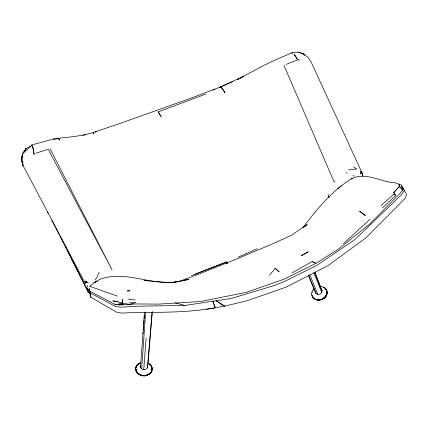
<?xml version="1.0" encoding="UTF-8"?>
<svg xmlns="http://www.w3.org/2000/svg" width="428" height="428" viewBox="0 0 428 428"><rect width="100%" height="100%" fill="white"/><g stroke="black" fill="none" stroke-linecap="round" stroke-linejoin="round"><path stroke-width="0.64" d="M140.55 365.705L140.502 367.47L141.7 368.968L143.738 369.674L145.894 369.337L147.612 367.673L147.762 364.581M150.586 365.742L150.779 365.528L151.886 367.652C153.288 374.243 144.514 377.651 139.56 374.644C135.12 374.099 135.59 363.099 135.869 370.311M145.648 312.007L141.7 368.968M140.502 367.47L144.45 312.376M143.054 333.781L143.15 332.46M143.3 330.475L143.599 326.505M143.744 324.52L144.043 320.551M144.188 318.566L144.439 315.259M292.206 272.839L312.183 261.535L315.934 263.381L283.705 279.34L246.116 292.41L200.716 301.489L158.777 304.11L136.259 303.95L119.69 304.961L115.014 304.361L89.441 290.981L89.168 288.023M143.738 369.674L146.109 338.083M147.612 367.673L152.106 312.033M152.309 311.6L147.874 363.249M85.279 283.283L85.514 281.191L88.339 282.887L85.199 282.063L85.279 283.283L22.951 165.32L21.4 159.655L22.518 153.475L26.145 148.158L24.423 151.309M312.108 295.711C314.655 304.736 332.363 297.717 325.66 288.82L325.205 288.525M308.347 275.124L316.094 293.72L317.87 294.464L319.93 294.154L321.808 292.49L322.118 290.698L314.831 272.262M22.213 155.439L21.4 159.655L23.096 166.011M326.858 294.202L327.056 292.618M312.055 292.982L312.258 292.024M327.078 293.1C326.559 296.888 323.124 299.568 319.449 299.91C318.138 300.558 311.461 297.792 317.405 299.905M324.857 297.53L325.232 297.144M85.199 282.063L85.514 281.191L86.633 282.218M136.051 367.438L136.634 365.833L138.378 364.046M151.073 372.21L152.036 369.953L151.886 367.652M136.051 367.572L136.783 366.026L136.093 367.433M99.194 272.154L96.439 278.163L95.246 279.671M326.238 295.737L326.404 295.416L322.664 299.017L319.994 299.91M313.959 289.05L313.312 290.189M90.586 285.904L90.089 286.755L90.003 286.402C93.764 282.352 98.75 279.393 104.074 277.933C129.058 271.48 153.572 286.391 178.497 281.538L170.847 282.705M352.752 178.455L351.318 179.011C365.287 171.082 381.214 182.424 395.681 182.884L399.998 184.629L399.297 186.485L393.68 192.632L399.297 186.485L398.944 183.944M150.479 373.066L151.416 371.713M136.393 366.496L136.746 366.004M325.162 296.979L326.248 295.454M135.842 368.995C136.099 374.559 142.989 376.822 147.558 375.051M326.553 294.389A7.051 5.944 -18.5 0 1 326.018 295.951L324.638 297.813L322.659 299.204L320.315 299.969A7.051 5.944 -18.5 0 1 315.704 299.306M402.973 188.759L404.396 190.631L400.603 195.655L354.849 239.584L316.832 265.403L284.513 281.415L274.401 285.487L231.275 298.471L185.533 305.362L136.751 306.234L120.637 307.176L115.549 306.55L89.832 292.693L89.757 292.329L90.752 291.538M402.127 186.908L403.502 188.807L399.934 193.504L369.888 223.855L338.414 249.139L315.998 263.343L312.183 261.535M302.96 227.669C316.715 209.233 331.732 191.011 351.506 178.717M269.453 275.348L275.167 268.244L279.168 271.785L275.15 268.249M401.732 185.522L402.796 187.871L401.951 188.903L402.432 190.214L401.951 188.903L401.732 185.522L400.608 184.489M151.202 372.141L149.388 374.013L147.029 375.244M337.713 188.566L341.453 185.811M322.659 299.204L323.616 298.279M325.055 296.882L326.018 295.951M343.465 243.623L369.872 219.382M382.418 207.869L395.75 195.633L393.696 192.648L395.75 195.633M317.48 299.889C321.669 300.049 326.505 297.829 326.944 293.196L326.789 293.528L326.858 291.522M136.634 365.833L138.447 364.233M380.957 205.601L394.53 193.595M89.051 289.574L89.441 290.981L89.361 290.623M304.206 227.011L307.267 224.507L290.746 235.662L272.187 244.024L236.582 259.036L198.571 274.23L179.15 281.426L188.892 279.393L171.35 282.753L143.969 280.533L148.206 280.784M149.174 374.206L149.479 373.965L147.676 374.564M335.001 181.028L334.011 181.766L283.951 65.291M137.757 364.854L138.517 364.298M140.769 362.858L140.266 363.228L140.791 363.04M119.69 304.961L122.007 303.404L123.954 303.291L129.524 304.42L135.944 302.484L129.079 302.922M58.117 138.276C69.652 137.078 81.25 136.136 92.416 132.739L119.487 123.617L187.608 99.376L220.318 87.061L243.783 76.264L237.663 79.448L264.515 65.077L277.226 59.032L291.976 52.837L297.497 52.034L303.222 53.719L304.469 55.1L303.222 53.719M322.637 298.974L324.429 297.824M143.22 375.682L146.483 375.329L149.319 373.949M149.73 373.671A7.415 5.987 2.3 0 1 148.858 374.436L146.686 375.538L144.156 375.966L141.588 375.661A7.415 5.987 2.3 0 1 136.569 371.14M136.04 370.402L137.019 372.542L138.875 374.206M321.781 299.45L323.434 298.637M238.332 257.094L257.298 248.631M146.997 375.179L148.671 374.43L151.116 372.087L151.742 370.632L151.699 367.802M219.414 87.456L233.062 81.406M286.107 64.435L297.711 59.824L299.985 59.968M195.254 274.171L226.551 262.006L227.15 263.675M191.519 275.589L226.551 262.006L226.952 263.274M158.194 111.863L161.131 116.56L158.194 111.863L205.932 94.058M144.156 375.966L148.858 374.436M145.964 375.115L144.252 375.666L141.315 375.34M35.877 153.208L48.236 149.302L112.083 269.849L50.044 148.73M31.72 144.964L33.138 147.879L34.154 154.599L32.705 147.088L31.72 144.964L52.243 139.357M82.957 135.387L85.14 134.783M224.582 306.116L216.087 300.761L224.55 306.122L246.87 300.82L286.68 286.953L327.88 265.66L365.705 238.048L405.225 198.239L406.6 194.424L404.396 190.631M53.179 139.159L58.593 138.554L59.642 140.165L58.807 138.677M224.427 306.148L215.257 307.844L212.866 301.242L215.231 307.85M215.086 307.871C189.647 312.333 163.78 312.488 138.03 312.328L121.964 313.093L116.978 312.37L90.875 297.235L89.757 292.329L90.875 297.235L90.356 294.972M206.564 309.198L213.904 308.069M146.483 375.329L144.252 375.613L145.162 375.65M90.345 294.154L87.986 291.982L67.142 250.086M52.863 139.223L58.593 138.554L59.032 138.843M348.601 169.83L356.802 168.921L353.491 166.925M93.192 132.723L93.978 133.969L93.358 132.787M115.014 304.361L116.898 304.458M118.155 304.522L123.178 304.768L122.494 303.377L122.692 299.509L122.462 303.377L123.178 304.768M118.465 303.163L122.007 303.404C125.104 302.628 103.597 299.429 117.636 301.606M128.379 299.086L135.184 299.991M291.703 53.008L292.42 53.12L291.976 52.837M316.517 299.734L318.181 300.001M352.854 175.78L354.539 176.063M175.041 302.853L184.639 305.378M89.8 290.141L88.264 289.697L86.397 287.739L59.883 236.063M297.942 52.163L303.334 53.735L307.978 57.341L311.097 61.932L361.532 171.778L362.612 174.18L362.848 176.4M90.174 286.466L117.443 296.123M323.68 287.621L324.242 287.884M138.116 373.692L139.56 374.644M220.318 87.061L221.79 88.04L225.021 92.748L222.239 88.398L220.468 86.996M89.249 290.114L86.884 288.499L86.397 287.739M324.761 288.215L323.755 287.375M314.666 298.717L313.269 297.653L314.687 298.744M313.344 297.765L314.575 298.803M148.853 363.827L150.688 365.689M22.994 153.984L22.518 153.475L22.951 165.32M312.622 296.925L313.612 298.145M402.796 187.871L403.502 188.807M346.429 172.495L347.145 173.517M312.467 296.481L313.002 297.262M325.66 288.82L326.848 291.152L326.987 293.196M321.235 289.173L322.118 290.698M136.056 370.541L137.121 372.494M47.556 212.042L48.166 213.23M51.815 220.334L54.11 224.812M54.399 225.369L55.009 226.556M55.613 227.744L59.273 234.876M312.354 296.197L313.087 297.658M62.081 239.915L63.574 242.906M65.061 245.897L66.549 248.893M313.815 272.914L321.808 292.49M308.663 275.557L316.094 293.72M309.829 274.69L317.87 294.464M314.735 272.465L320.995 288.552M326.377 290.173L326.66 290.97M312.012 295.133L312.199 295.684M227.054 263.076L226.696 261.947L227.065 263.225M151.742 367.796L151.977 368.738M135.772 369.46L136.125 371.001M328.565 194.563L328.902 197.79L328.768 196.5M87.579 285.192L87.638 287.188M319.705 286.369A7.897 6.65 -18.6 0 1 326.805 294.411A7.897 6.65 -18.6 0 1 315.372 299.306A7.897 6.65 -18.6 0 1 313.847 288.873M360.847 171.366L360.724 174.014L361.162 172.591L360.847 171.366M26.579 148.313L23.166 153.304L31.859 145.359L26.579 148.313M308.053 251.915L301.349 255.687L308.053 251.915M96.364 131.482L95.267 132.086L96.364 131.482M95.284 282.031L93.989 282.64L97.295 281.217L95.284 282.031M214.877 89.527L213.096 89.907L214.877 89.527M129.839 290.831L127.298 290.906L129.839 290.831M88.831 289.826L87.194 289.863L90.222 294.164L88.831 289.826M362.864 213.465L359.632 211.384L365.41 215.578L362.864 213.465M401.951 188.903L399.297 186.485L401.94 188.919M294.764 55.041L294.202 54.367L297.711 59.824L294.764 55.041M362.468 173.977L361.97 172.757L362.757 175.512L362.468 173.977M150.062 373.446A8.298 6.698 2.3 0 0 147.96 363.083A8.287 6.688 2.3 0 1 150.057 373.419A8.298 6.698 2.3 0 1 137.115 372.627A8.298 6.698 2.3 0 1 140.748 362.628A8.287 6.688 2.3 0 0 137.126 372.601A8.287 6.688 2.3 0 0 150.057 373.419"/></g></svg>
